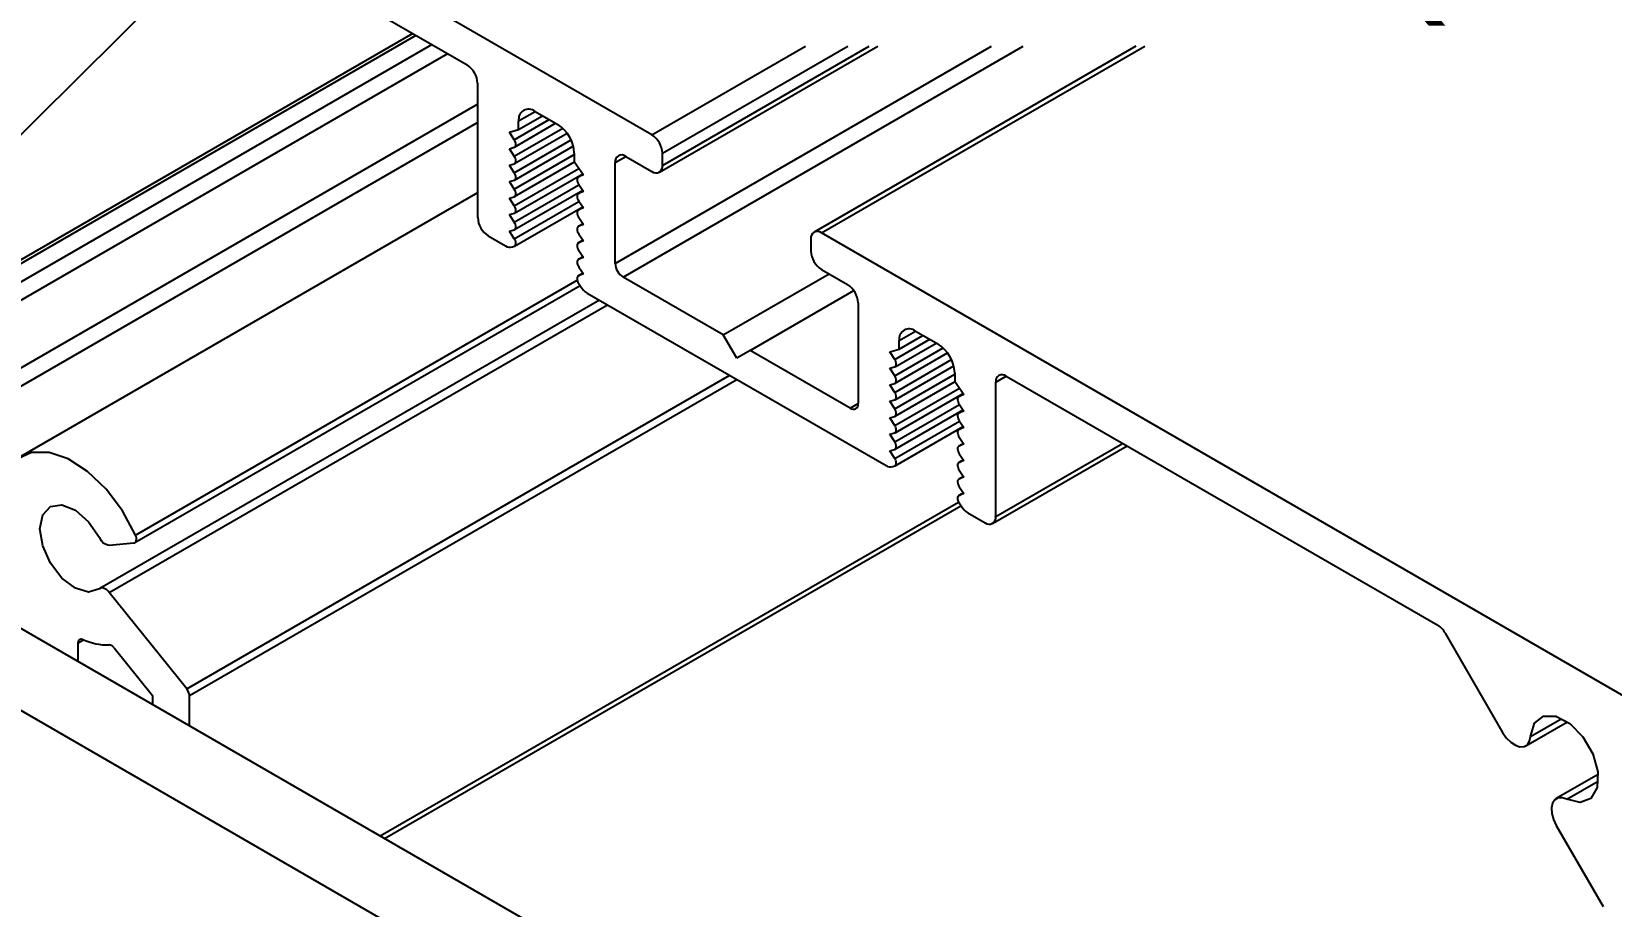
# Model space of a CAD drawing. Extents: x -0.01 to 8.01, y -6.95 to 0.
# Drawn here: x 2.724 to 4.836, y -2.627 to -1.458 of the extents above; entities that cross this region are included whole.
import ezdxf
from ezdxf import colors
from ezdxf.entities.mleader import LeaderData, LeaderLine
from ezdxf.math import Vec2, Vec3

# ---------------------------------------------------------------- set-up
doc = ezdxf.new("R2010")
doc.units = 0
doc.header["$LTSCALE"] = 0.5
doc.header["$MEASUREMENT"] = 0
for name, color, linetype in [('End Cap', 92, 'CONTINUOUS'), ('FAB DWG', 221, 'CONTINUOUS'), ('Housing', 150, 'CONTINUOUS')]:
    doc.layers.add(name, color=color, linetype=linetype)
doc.styles.add('LSAD_Standard', font='arial.ttf')

msp = doc.modelspace()

# ---------------------------------------------------------------- linework, layer by layer
at = {"layer": 'End Cap', "transparency": 16777216}
for p, q in [((3.8742, -2.9283), (1.4718, -1.5415)), ((3.7791, -2.9833), (1.3767, -1.5964))]:
    msp.add_line(p, q, dxfattribs=at)
at = {"layer": 'Housing', "transparency": 16777216}
for p, q in [((3.5529, -1.596), (2.4685, -0.9701)), ((2.7289, -1.1694), (3.3058, -1.5024)), ((3.2332, -1.4605), (2.5424, -1.8593)), ((2.5499, -1.86), (3.2376, -1.463)), ((2.5711, -1.8723), (3.2588, -1.4753)), ((3.5038, -1.7678), (4.0067, -1.4775)), ((3.5144, -1.7861), (4.0491, -1.4775)), ((3.5529, -1.596), (3.7582, -1.4775)), ((3.5629, -1.646), (3.8548, -1.4775)), ((3.567, -1.6205), (3.8148, -1.4775)), ((3.567, -1.6369), (3.8431, -1.4775)), ((4.2, -1.4775), (3.7696, -1.7259)), ((3.7796, -1.7269), (4.2117, -1.4775)), ((2.5817, -1.8907), (3.28, -1.4875)), ((3.3199, -1.5269), (3.3199, -1.7066)), ((2.5817, -1.9811), (3.3199, -1.5549)), ((2.5923, -1.9995), (3.3199, -1.5794)), ((3.3689, -1.6025), (3.4155, -1.5756)), ((3.3693, -1.6124), (3.4242, -1.5806)), ((3.3747, -1.5774), (3.3966, -1.5647)), ((3.3747, -1.5888), (3.4065, -1.5704)), ((3.3747, -1.5888), (3.3747, -1.5774)), ((3.3966, -1.5647), (3.4271, -1.5823)), ((3.3624, -1.5924), (3.3747, -1.5888)), ((3.3689, -1.6025), (3.3624, -1.5924)), ((3.3689, -1.6246), (3.4336, -1.5872)), ((3.3689, -1.6466), (3.4448, -1.6028)), ((3.3693, -1.6344), (3.4395, -1.5939)), ((3.3624, -1.6145), (3.3687, -1.6126)), ((3.3689, -1.6246), (3.3624, -1.6145)), ((3.3689, -1.6687), (3.4491, -1.6224)), ((3.3693, -1.6565), (3.4478, -1.6111)), ((3.4491, -1.6203), (3.4491, -1.6317)), ((3.5038, -1.633), (3.5179, -1.6249)), ((3.5179, -1.6249), (3.5529, -1.645)), ((3.567, -1.6369), (3.567, -1.6205)), ((3.3624, -1.6365), (3.3687, -1.6347)), ((3.3689, -1.6466), (3.3624, -1.6365)), ((3.3689, -1.6907), (3.4553, -1.6408)), ((3.3693, -1.6785), (3.4494, -1.6322)), ((3.4491, -1.6317), (3.4614, -1.6496)), ((3.5038, -1.7678), (3.5038, -1.633)), ((3.3624, -1.6586), (3.3687, -1.6567)), ((3.3689, -1.6687), (3.3624, -1.6586)), ((3.3689, -1.7128), (3.4553, -1.6629)), ((3.3693, -1.7005), (3.4603, -1.648)), ((3.4608, -1.6487), (3.4545, -1.6523)), ((3.4548, -1.6521), (3.4608, -1.6487)), ((3.4614, -1.6496), (3.4548, -1.6521)), ((3.4551, -1.6625), (3.4614, -1.6716)), ((3.3199, -1.6736), (2.7092, -2.0261)), ((3.3624, -1.6806), (3.3687, -1.6788)), ((3.3689, -1.6907), (3.3624, -1.6806)), ((3.3689, -1.7348), (3.4553, -1.6849)), ((3.3693, -1.7226), (3.4603, -1.67)), ((3.4608, -1.6707), (3.4545, -1.6743)), ((3.4548, -1.6742), (3.4608, -1.6707)), ((3.4614, -1.6716), (3.4548, -1.6742)), ((3.4551, -1.6845), (3.4614, -1.6937)), ((3.3624, -1.7026), (3.3687, -1.7008)), ((3.3689, -1.7128), (3.3624, -1.7026)), ((3.3693, -1.7446), (3.4603, -1.6921)), ((3.4608, -1.6928), (3.4545, -1.6964)), ((3.4548, -1.6962), (3.4608, -1.6928)), ((3.4614, -1.6937), (3.4548, -1.6962)), ((3.4551, -1.7066), (3.4614, -1.7157)), ((3.3341, -1.731), (3.3572, -1.7444)), ((3.3624, -1.7247), (3.3687, -1.7228)), ((3.3689, -1.7348), (3.3624, -1.7247)), ((3.4608, -1.7148), (3.4545, -1.7184)), ((3.4548, -1.7183), (3.4608, -1.7148)), ((3.4614, -1.7157), (3.4548, -1.7183)), ((3.4551, -1.7286), (3.4614, -1.7377)), ((4.8639, -2.3529), (3.7796, -1.7269)), ((3.3663, -1.7458), (3.3689, -1.7448)), ((3.4608, -1.7369), (3.4545, -1.7405)), ((3.4548, -1.7403), (3.4608, -1.7369)), ((3.4614, -1.7377), (3.4548, -1.7403)), ((3.4551, -1.7507), (3.4614, -1.7598)), ((3.7654, -1.7351), (3.7654, -1.7514)), ((3.4608, -1.7589), (3.4545, -1.7625)), ((3.4548, -1.7624), (3.4608, -1.7589)), ((3.4614, -1.7598), (3.4548, -1.7624)), ((3.4551, -1.7727), (3.4614, -1.7818)), ((2.8626, -2.1312), (3.4531, -1.7903)), ((3.4608, -1.7809), (3.4545, -1.7846)), ((3.4548, -1.7844), (3.4608, -1.781)), ((3.4614, -1.7818), (3.4548, -1.7844)), ((3.4548, -1.7944), (3.4574, -1.7984)), ((3.6482, -1.8634), (3.5144, -1.7861)), ((3.6482, -1.8634), (3.7897, -1.7817)), ((3.7796, -1.7759), (3.8145, -1.7961)), ((2.8617, -2.1411), (3.4568, -1.7975)), ((3.4665, -1.8075), (3.8659, -2.0381)), ((3.6842, -1.8842), (3.8229, -1.8041)), ((3.4826, -1.8168), (2.8147, -2.2023)), ((2.8275, -2.2078), (3.4937, -1.8232)), ((3.8286, -1.8206), (3.8286, -1.9553)), ((3.8834, -1.871), (3.9053, -1.8584)), ((3.9053, -1.8584), (3.9358, -1.876)), ((3.6662, -1.8946), (3.6482, -1.8634)), ((3.8776, -1.8962), (3.9242, -1.8693)), ((3.878, -1.906), (3.9329, -1.8743)), ((3.8834, -1.8825), (3.9152, -1.8641)), ((3.8834, -1.8825), (3.8834, -1.871)), ((3.6842, -1.8842), (3.6662, -1.8946)), ((3.818, -1.9614), (3.6842, -1.8842)), ((3.871, -1.8861), (3.8834, -1.8825)), ((3.8776, -1.8962), (3.871, -1.8861)), ((3.8776, -1.9182), (3.9423, -1.8809)), ((3.8776, -1.9403), (3.9535, -1.8965)), ((3.878, -1.9281), (3.9482, -1.8875)), ((2.931, -2.3365), (3.6569, -1.9174)), ((3.871, -1.9081), (3.8774, -1.9063)), ((3.8776, -1.9182), (3.871, -1.9081)), ((3.8776, -1.9623), (3.9577, -1.9161)), ((3.878, -1.9501), (3.9565, -1.9048)), ((3.9577, -1.914), (3.9577, -1.9254)), ((4.0125, -1.9267), (4.0266, -1.9185)), ((4.0266, -1.9185), (4.6035, -2.2516)), ((2.9345, -2.3456), (3.6666, -1.923)), ((3.871, -1.9302), (3.8774, -1.9283)), ((3.8776, -1.9403), (3.871, -1.9302)), ((3.8776, -1.9844), (3.964, -1.9345)), ((3.878, -1.9721), (3.9581, -1.9259)), ((3.878, -1.9942), (3.969, -1.9417)), ((3.9577, -1.9254), (3.97, -1.9432)), ((3.9694, -1.9423), (3.9631, -1.9459)), ((3.9635, -1.9458), (3.9694, -1.9423)), ((4.0125, -2.1063), (4.0125, -1.9267)), ((3.818, -1.9614), (3.8286, -1.9553)), ((3.871, -1.9522), (3.8774, -1.9504)), ((3.8776, -1.9623), (3.871, -1.9522)), ((3.8776, -2.0064), (3.964, -1.9565)), ((3.878, -2.0162), (3.969, -1.9637)), ((3.97, -1.9432), (3.9635, -1.9458)), ((3.9637, -1.9561), (3.97, -1.9653)), ((3.871, -1.9743), (3.8774, -1.9724)), ((3.8776, -1.9844), (3.871, -1.9743)), ((3.8776, -2.0285), (3.964, -1.9786)), ((3.9694, -1.9644), (3.9631, -1.968)), ((3.9635, -1.9678), (3.9694, -1.9644)), ((3.97, -1.9653), (3.9635, -1.9678)), ((3.9637, -1.9782), (3.97, -1.9873)), ((3.871, -1.9963), (3.8774, -1.9944)), ((3.8776, -2.0064), (3.871, -1.9963)), ((3.878, -2.0383), (3.969, -1.9857)), ((3.9694, -1.9864), (3.9631, -1.99)), ((3.9635, -1.9899), (3.9694, -1.9864)), ((3.97, -1.9873), (3.9635, -1.9899)), ((3.9637, -2.0002), (3.97, -2.0094)), ((3.871, -2.0183), (3.8774, -2.0165)), ((3.8776, -2.0285), (3.871, -2.0183)), ((3.9694, -2.0085), (3.9631, -2.0121)), ((3.9635, -2.0119), (3.9694, -2.0085)), ((3.97, -2.0094), (3.9635, -2.0119)), ((3.9637, -2.0223), (3.97, -2.0314)), ((4.0083, -2.1155), (4.1881, -2.0117)), ((4.0125, -2.1063), (4.1822, -2.0084)), ((3.875, -2.0395), (3.8776, -2.0385)), ((3.9694, -2.0305), (3.9631, -2.0341)), ((3.9635, -2.034), (3.9694, -2.0305)), ((3.97, -2.0314), (3.9635, -2.034)), ((3.9637, -2.0443), (3.97, -2.0534)), ((3.9694, -2.0526), (3.9631, -2.0562)), ((3.9635, -2.056), (3.9694, -2.0526)), ((3.97, -2.0534), (3.9635, -2.056)), ((3.9637, -2.0664), (3.97, -2.0755)), ((3.1897, -2.5331), (3.9628, -2.0868)), ((3.9694, -2.0746), (3.9631, -2.0782)), ((3.9635, -2.0781), (3.9694, -2.0746)), ((3.97, -2.0755), (3.9635, -2.0781)), ((3.9635, -2.0881), (3.9661, -2.0921)), ((3.1955, -2.5365), (3.9659, -2.0918)), ((3.9752, -2.1011), (3.9983, -2.1145)), ((2.8275, -2.1444), (2.8603, -2.1415)), ((2.931, -2.3365), (2.8275, -2.2078)), ((2.786, -2.2749), (2.7931, -2.2708)), ((2.786, -2.3001), (2.786, -2.2749)), ((4.6135, -2.2621), (4.6901, -2.3948)), ((2.834, -2.2819), (2.885, -2.3453)), ((2.885, -2.3453), (2.885, -2.3573)), ((2.9345, -2.3858), (2.9345, -2.3456)), ((4.7211, -2.4127), (4.777, -2.3805)), ((4.7275, -2.4003), (4.7695, -2.3761)), ((4.8177, -2.4511), (4.7619, -2.4833)), ((4.7758, -2.484), (4.8178, -2.4598)), ((4.7619, -2.5191), (4.8244, -2.6273))]:
    msp.add_line(p, q, dxfattribs=at)
at = {"layer": 'Housing', "transparency": 16777216, "flags": 128}
for points in [[(3.3687, -1.6126), (3.3696, -1.6121), (3.3703, -1.6113), (3.3708, -1.6102), (3.3709, -1.6089), (3.3708, -1.6073), (3.3704, -1.6057), (3.3698, -1.6041), (3.3689, -1.6025)], [(3.3687, -1.6347), (3.3696, -1.6342), (3.3703, -1.6334), (3.3708, -1.6323), (3.3709, -1.6309), (3.3708, -1.6294), (3.3704, -1.6278), (3.3698, -1.6261), (3.3689, -1.6246)], [(3.3687, -1.6567), (3.3696, -1.6562), (3.3703, -1.6554), (3.3708, -1.6543), (3.3709, -1.653), (3.3708, -1.6514), (3.3704, -1.6498), (3.3698, -1.6482), (3.3689, -1.6466)], [(3.4548, -1.6521), (3.454, -1.6527), (3.4533, -1.6536), (3.4529, -1.6547), (3.4528, -1.6561), (3.453, -1.6577), (3.4534, -1.6593), (3.4541, -1.6609), (3.4551, -1.6625)], [(3.3687, -1.6788), (3.3696, -1.6783), (3.3703, -1.6775), (3.3708, -1.6764), (3.3709, -1.675), (3.3708, -1.6735), (3.3704, -1.6719), (3.3698, -1.6702), (3.3689, -1.6687)], [(3.4548, -1.6742), (3.454, -1.6747), (3.4533, -1.6756), (3.4529, -1.6768), (3.4528, -1.6782), (3.453, -1.6797), (3.4534, -1.6814), (3.4541, -1.683), (3.4551, -1.6845)], [(3.3687, -1.7008), (3.3696, -1.7003), (3.3703, -1.6995), (3.3708, -1.6984), (3.3709, -1.6971), (3.3708, -1.6955), (3.3704, -1.6939), (3.3698, -1.6923), (3.3689, -1.6907)], [(3.4548, -1.6962), (3.454, -1.6968), (3.4533, -1.6977), (3.4529, -1.6988), (3.4528, -1.7002), (3.453, -1.7018), (3.4534, -1.7034), (3.4541, -1.705), (3.4551, -1.7066)], [(3.3687, -1.7228), (3.3696, -1.7224), (3.3703, -1.7216), (3.3708, -1.7204), (3.3709, -1.7191), (3.3708, -1.7176), (3.3704, -1.716), (3.3698, -1.7143), (3.3689, -1.7128)], [(3.4548, -1.7183), (3.454, -1.7188), (3.4533, -1.7197), (3.4529, -1.7209), (3.4528, -1.7223), (3.453, -1.7238), (3.4534, -1.7255), (3.4541, -1.7271), (3.4551, -1.7286)], [(3.3689, -1.7448), (3.3698, -1.7443), (3.3704, -1.7434), (3.3708, -1.7423), (3.3709, -1.741), (3.3708, -1.7395), (3.3704, -1.7379), (3.3698, -1.7363), (3.3689, -1.7348)], [(3.4548, -1.7403), (3.454, -1.7409), (3.4533, -1.7418), (3.4529, -1.7429), (3.4528, -1.7443), (3.453, -1.7459), (3.4534, -1.7475), (3.4541, -1.7491), (3.4551, -1.7507)], [(3.4548, -1.7624), (3.454, -1.7629), (3.4533, -1.7638), (3.4529, -1.765), (3.4528, -1.7664), (3.453, -1.7679), (3.4534, -1.7695), (3.4541, -1.7712), (3.4551, -1.7727)], [(3.4548, -1.7844), (3.454, -1.7849), (3.4533, -1.7858), (3.4529, -1.7869), (3.4528, -1.7882), (3.4529, -1.7897), (3.4533, -1.7913), (3.454, -1.7929), (3.4548, -1.7944)], [(3.8774, -1.9063), (3.8783, -1.9058), (3.879, -1.905), (3.8794, -1.9039), (3.8796, -1.9025), (3.8795, -1.901), (3.8791, -1.8994), (3.8785, -1.8977), (3.8776, -1.8962)], [(3.8774, -1.9283), (3.8783, -1.9278), (3.879, -1.927), (3.8794, -1.9259), (3.8796, -1.9246), (3.8795, -1.923), (3.8791, -1.9214), (3.8785, -1.9198), (3.8776, -1.9182)], [(3.8774, -1.9504), (3.8783, -1.9499), (3.879, -1.9491), (3.8794, -1.948), (3.8796, -1.9466), (3.8795, -1.9451), (3.8791, -1.9435), (3.8785, -1.9418), (3.8776, -1.9403)], [(3.8774, -1.9724), (3.8783, -1.9719), (3.879, -1.9711), (3.8794, -1.97), (3.8796, -1.9687), (3.8795, -1.9671), (3.8791, -1.9655), (3.8785, -1.9639), (3.8776, -1.9623)], [(3.9635, -1.9458), (3.9626, -1.9463), (3.962, -1.9472), (3.9616, -1.9484), (3.9615, -1.9498), (3.9617, -1.9513), (3.9621, -1.953), (3.9628, -1.9546), (3.9637, -1.9561)], [(3.8774, -1.9944), (3.8783, -1.994), (3.879, -1.9932), (3.8794, -1.9921), (3.8796, -1.9907), (3.8795, -1.9892), (3.8791, -1.9876), (3.8785, -1.9859), (3.8776, -1.9844)], [(3.9635, -1.9678), (3.9626, -1.9684), (3.962, -1.9693), (3.9616, -1.9704), (3.9615, -1.9718), (3.9617, -1.9734), (3.9621, -1.975), (3.9628, -1.9766), (3.9637, -1.9782)], [(3.9635, -1.9899), (3.9626, -1.9904), (3.962, -1.9913), (3.9616, -1.9925), (3.9615, -1.9939), (3.9617, -1.9954), (3.9621, -1.9971), (3.9628, -1.9987), (3.9637, -2.0002)], [(2.8626, -2.1312), (2.8452, -2.0986), (2.8233, -2.0695), (2.7985, -2.0458), (2.7724, -2.0291), (2.7469, -2.0205), (2.7236, -2.0207), (2.7041, -2.0296), (2.6898, -2.0466)], [(3.8774, -2.0165), (3.8783, -2.016), (3.879, -2.0152), (3.8794, -2.0141), (3.8796, -2.0127), (3.8795, -2.0112), (3.8791, -2.0096), (3.8785, -2.008), (3.8776, -2.0064)], [(3.9635, -2.0119), (3.9626, -2.0125), (3.962, -2.0134), (3.9616, -2.0145), (3.9615, -2.0159), (3.9617, -2.0175), (3.9621, -2.0191), (3.9628, -2.0207), (3.9637, -2.0223)], [(3.8776, -2.0385), (3.8784, -2.0379), (3.8791, -2.0371), (3.8795, -2.036), (3.8796, -2.0346), (3.8795, -2.0331), (3.8791, -2.0316), (3.8784, -2.03), (3.8776, -2.0285)], [(3.9635, -2.034), (3.9626, -2.0345), (3.962, -2.0354), (3.9616, -2.0366), (3.9615, -2.038), (3.9617, -2.0395), (3.9621, -2.0412), (3.9628, -2.0428), (3.9637, -2.0443)], [(3.9635, -2.056), (3.9626, -2.0566), (3.962, -2.0574), (3.9616, -2.0586), (3.9615, -2.06), (3.9617, -2.0616), (3.9621, -2.0632), (3.9628, -2.0648), (3.9637, -2.0664)], [(2.8142, -2.2027), (2.7997, -2.2071), (2.7821, -2.2021), (2.7642, -2.1885), (2.7488, -2.1685), (2.7384, -2.1452), (2.7347, -2.1226), (2.7384, -2.1041), (2.7488, -2.0928), (2.7642, -2.0906), (2.7821, -2.0977), (2.7997, -2.1131), (2.8142, -2.1342)], [(3.9635, -2.0781), (3.9627, -2.0786), (3.962, -2.0794), (3.9616, -2.0806), (3.9615, -2.0819), (3.9616, -2.0834), (3.962, -2.085), (3.9627, -2.0865), (3.9635, -2.0881)], [(2.8603, -2.1415), (2.8615, -2.1412), (2.8624, -2.1405), (2.8632, -2.1395), (2.8636, -2.1382), (2.8638, -2.1366), (2.8637, -2.1349), (2.8633, -2.133), (2.8626, -2.1312)], [(2.8275, -2.2078), (2.8258, -2.2059), (2.8241, -2.2044), (2.8222, -2.2031), (2.8204, -2.2022), (2.8187, -2.2017), (2.817, -2.2016), (2.8155, -2.202), (2.8142, -2.2027)], [(2.786, -2.2749), (2.7861, -2.2735), (2.7865, -2.2723), (2.787, -2.2713), (2.7878, -2.2706), (2.7887, -2.2701), (2.7898, -2.2699), (2.791, -2.27), (2.7922, -2.2704)], [(4.7275, -2.4003), (4.7326, -2.3825), (4.7446, -2.3729), (4.7613, -2.3729), (4.78, -2.3827), (4.7974, -2.4005), (4.8106, -2.4234), (4.8173, -2.4474), (4.8165, -2.4684), (4.8082, -2.483), (4.7938, -2.4885), (4.7758, -2.484)], [(4.6901, -2.3948), (4.6951, -2.402), (4.701, -2.4079), (4.7072, -2.412), (4.7133, -2.414), (4.7188, -2.4137), (4.7232, -2.4112), (4.7262, -2.4066), (4.7275, -2.4003)], [(4.7758, -2.484), (4.7697, -2.482), (4.7643, -2.4823), (4.7599, -2.4849), (4.7569, -2.4895), (4.7555, -2.4957), (4.756, -2.5032), (4.7582, -2.5112), (4.7619, -2.5191)]]:
    msp.add_lwpolyline(points, dxfattribs=at)
at = {"layer": 'Housing', "transparency": 16777216}
for centre, radius, start, end in [((3.2892, -1.5283), 0.0307, 2.6055, 57.3945), ((3.3881, -1.5752), 0.0135, 50.7967, 189.214), ((3.4015, -1.6225), 0.0476, 2.6055, 57.3945), ((3.5363, -1.6219), 0.0307, 2.6055, 57.3945), ((3.5124, -1.6316), 0.00873, 50.7967, 189.214), ((3.5584, -1.6383), 0.00873, 230.7967, 9.214), ((3.3507, -1.7052), 0.0307, 182.6055, 237.3945), ((3.774, -1.7337), 0.00873, 50.7967, 189.214), ((3.3633, -1.7356), 0.0107, 235.5963, 286.5598), ((3.7961, -1.75), 0.0307, 182.6055, 237.3945), ((3.5268, -1.7667), 0.0231, 182.6055, 237.3945), ((3.4812, -1.7837), 0.028, 211.8172, 238.3212), ((3.7979, -1.822), 0.0307, 2.6055, 57.3945), ((3.8967, -1.8689), 0.0135, 50.7967, 189.214), ((3.9101, -1.9161), 0.0476, 2.6055, 57.3945), ((4.0211, -1.9253), 0.00873, 50.7967, 189.214), ((3.8222, -1.9563), 0.00655, 230.7967, 9.214), ((3.8719, -2.0292), 0.0107, 235.5963, 286.5598), ((3.9899, -2.0773), 0.028, 211.8172, 238.3212), ((4.0038, -2.1077), 0.00873, 230.7967, 9.214), ((2.8295, -2.1281), 0.0165, 201.6574, 263.0713), ((4.5883, -2.2761), 0.0289, 28.8556, 58.0453), ((2.8259, -2.1975), 0.0804, 245.2098, 270.8907), ((2.8263, -2.2871), 0.00936, 33.8979, 84.4975), ((2.9192, -2.3463), 0.0153, 2.6393, 39.7721)]:
    msp.add_arc(centre, radius, start, end, dxfattribs=at)

# ---------------------------------------------------------------- leaders
at = {"layer": 'FAB DWG', "ltscale": 0.5, "transparency": 16777216}
ml = msp.add_multileader_mtext('Standard', dxfattribs=at)
ml.set_content('\\A1;6-32 x {\\H0.7x;\\S1/2;}" PAN\\PTYPE F (HW63212)', color=256, style='LSAD_Standard')
ml.set_leader_properties()
ml.build(insert=Vec2(0, 0))
ml.multileader.update_dxf_attribs({"text_left_attachment_type": 2, "dogleg_length": 0.36, "arrow_head_size": 0.1875})
ctx = ml.context
ctx.base_point, ctx.char_height, ctx.arrow_head_size, ctx.landing_gap_size, ctx.plane_origin = Vec3(3.4482, -1.1362), 0.1875, 0.1875, 0.09, Vec3(2.4707, 15.087)
ctx.left_attachment = 2
notes = []
notes.append((ctx, [(0, (1, 1, 0), (3.171, -1.1362), (1, 0), 0.2772, [(3, [(3.4092, -3.2265), (1.1991, -1.9569), (2.9681, -4.081), (1.2685, -3.0288)], 0, [])])]))
ctx.mtext.insert, ctx.mtext.width, ctx.mtext.defined_height, ctx.mtext.flow_direction = Vec3(3.5382, -0.8284), 2.351815, 0.6491, 5
for ctx, leaders in notes:
    for number, flags, end, landing, length, lines in leaders:
        leader = LeaderData()
        leader.index, (leader.has_last_leader_line, leader.has_dogleg_vector, leader.attachment_direction) = number, flags
        leader.last_leader_point, leader.dogleg_vector, leader.dogleg_length = Vec3(end), Vec3(landing), length
        for number, points, colour, breaks in lines:
            line = LeaderLine()
            line.index, line.vertices, line.color, line.breaks = number, Vec3.list(points), colors.encode_raw_color(colour), breaks
            leader.lines.append(line)
        ctx.leaders.append(leader)

doc.saveas('drawing.dxf')
